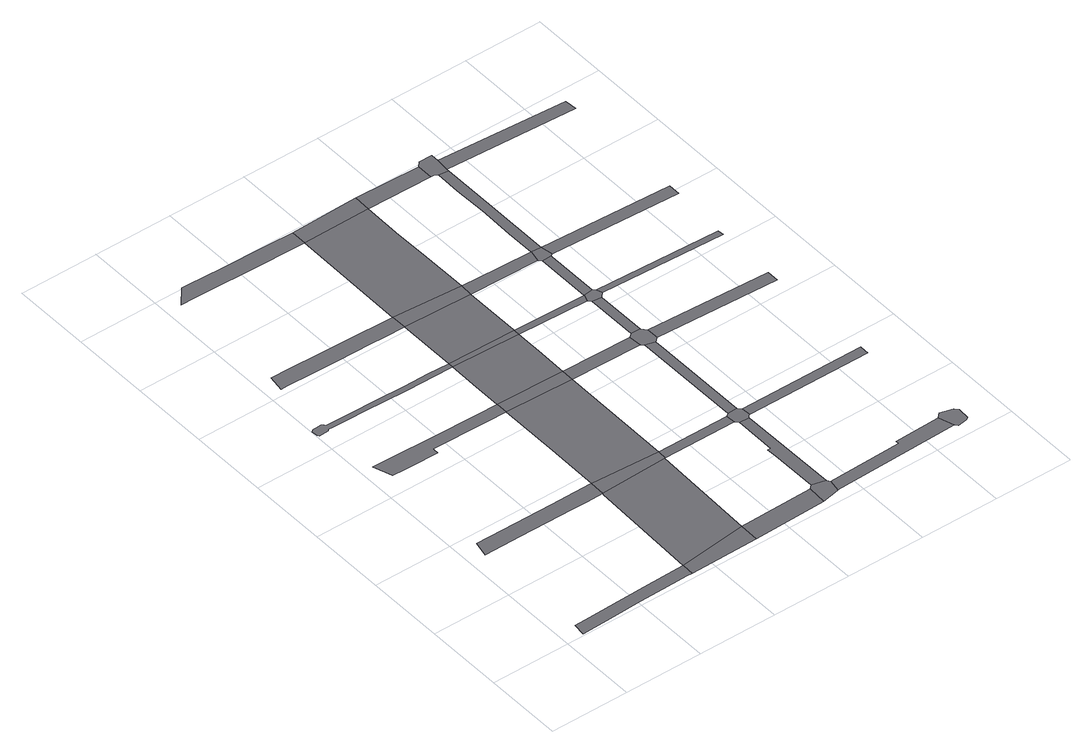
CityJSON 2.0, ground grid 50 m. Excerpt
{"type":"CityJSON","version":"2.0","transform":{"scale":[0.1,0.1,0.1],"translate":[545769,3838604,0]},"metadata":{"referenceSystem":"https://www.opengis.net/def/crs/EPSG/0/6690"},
"CityObjects":{
"road1":{"type":"Road","attributes":{"RoadStructureAttribute.sectionType":"1"},"geometry":[{"type":"MultiSurface","lod":"1","boundaries":[[[0,1,2,3,4,5,6,7,8,9,10,11,12]]]}]},
"road2":{"type":"Road","attributes":{"RoadStructureAttribute.sectionType":"1"},"geometry":[{"type":"MultiSurface","lod":"1","boundaries":[[[13,14,15,16,17,18,19,20,21,22,23]]]}]},
"road3":{"type":"Road","attributes":{"RoadStructureAttribute.sectionType":"1"},"geometry":[{"type":"MultiSurface","lod":"1","boundaries":[[[24,25,26,27,28,29,30,31,32,33,34,35,36,37]]]}]},
"road4":{"type":"Road","attributes":{"RoadStructureAttribute.sectionType":"1"},"geometry":[{"type":"MultiSurface","lod":"1","boundaries":[[[38,39,40,41,42,43,44,45,46,47,48,49,50,51,52,53,54,55,56,57,58,59,60,61,62]]]}]},
"road5":{"type":"Road","geometry":[{"type":"MultiSurface","lod":"1","boundaries":[[[63,0,12,64]]]}]},
"road6":{"type":"Road","attributes":{"function":"2","RoadStructureAttribute.sectionType":"1"},"geometry":[{"type":"MultiSurface","lod":"1","boundaries":[[[65,22,66,0,63]]]}]},
"road7":{"type":"Road","attributes":{"RoadStructureAttribute.sectionType":"1"},"geometry":[{"type":"MultiSurface","lod":"1","boundaries":[[[67,68,69,70,71,72,73,74,75,76,77,78,79]]]}]},
"road8":{"type":"Road","geometry":[{"type":"MultiSurface","lod":"1","boundaries":[[[80,23,22,65,81,82,83]]]}]},
"road9":{"type":"Road","attributes":{"function":"2","RoadStructureAttribute.sectionType":"1"},"geometry":[{"type":"MultiSurface","lod":"1","boundaries":[[[36,84,83,82,85]]]}]},
"road10":{"type":"Road","attributes":{"RoadStructureAttribute.sectionType":"1"},"geometry":[{"type":"MultiSurface","lod":"1","boundaries":[[[86,87,88,89,90,91,92,93,94,95]]]}]},
"road11":{"type":"Road","attributes":{"RoadStructureAttribute.sectionType":"1"},"geometry":[{"type":"MultiSurface","lod":"1","boundaries":[[[96,63,64,97]]]}]},
"road12":{"type":"Road","geometry":[{"type":"MultiSurface","lod":"1","boundaries":[[[37,36,85,98]]]}]},
"road13":{"type":"Road","attributes":{"function":"2","RoadStructureAttribute.sectionType":"1"},"geometry":[{"type":"MultiSurface","lod":"1","boundaries":[[[61,99,37,98,100,101,102,103]]]}]},
"road14":{"type":"Road","geometry":[{"type":"MultiSurface","lod":"1","boundaries":[[[61,103,104,62]]]}]},
"road15":{"type":"Road","attributes":{"RoadStructureAttribute.sectionType":"1"},"geometry":[{"type":"MultiSurface","lod":"1","boundaries":[[[82,81,105,106]]]}]},
"road16":{"type":"Road","attributes":{"function":"2","RoadStructureAttribute.sectionType":"1"},"geometry":[{"type":"MultiSurface","lod":"1","boundaries":[[[78,107,108,62,104,109,110]]]}]},
"road17":{"type":"Road","geometry":[{"type":"MultiSurface","lod":"1","boundaries":[[[111,96,97,112,113,114,115]]]}]},
"road18":{"type":"Road","geometry":[{"type":"MultiSurface","lod":"1","boundaries":[[[79,78,110,116]]]}]},
"road19":{"type":"Road","attributes":{"RoadStructureAttribute.sectionType":"1"},"geometry":[{"type":"MultiSurface","lod":"1","boundaries":[[[117,118,119,120,111,115,121]]]}]},
"road20":{"type":"Road","attributes":{"function":"2","RoadStructureAttribute.sectionType":"1"},"geometry":[{"type":"MultiSurface","lod":"1","boundaries":[[[122,123,124,94,79,116]]]}]},
"road21":{"type":"Road","attributes":{"RoadStructureAttribute.sectionType":"1"},"geometry":[{"type":"MultiSurface","lod":"1","boundaries":[[[98,85,125,126,127]]]}]},
"road22":{"type":"Road","geometry":[{"type":"MultiSurface","lod":"1","boundaries":[[[128,129,106,105,117,121,130,131,132,133,134]]]}]},
"road23":{"type":"Road","geometry":[{"type":"MultiSurface","lod":"1","boundaries":[[[135,95,94,124]]]}]},
"road24":{"type":"Road","attributes":{"RoadStructureAttribute.sectionType":"1"},"geometry":[{"type":"MultiSurface","lod":"1","boundaries":[[[104,103,136,137]]]}]},
"road25":{"type":"Road","attributes":{"RoadStructureAttribute.sectionType":"1"},"geometry":[{"type":"MultiSurface","lod":"1","boundaries":[[[138,129,128,139,140]]]}]},
"road26":{"type":"Road","attributes":{"RoadStructureAttribute.sectionType":"1"},"geometry":[{"type":"MultiSurface","lod":"1","boundaries":[[[141,142,143,114,113,144,145]]]}]},
"road27":{"type":"Road","attributes":{"RoadStructureAttribute.sectionType":"1"},"geometry":[{"type":"MultiSurface","lod":"1","boundaries":[[[146,147,116,110,148,149]]]}]},
"road28":{"type":"Road","geometry":[{"type":"MultiSurface","lod":"1","boundaries":[[[150,151,127,126,138,140,152,153,154,155]]]}]},
"road29":{"type":"Road","attributes":{"RoadStructureAttribute.sectionType":"1"},"geometry":[{"type":"MultiSurface","lod":"1","boundaries":[[[156,150,155,157]]]}]},
"road30":{"type":"Road","geometry":[{"type":"MultiSurface","lod":"1","boundaries":[[[158,137,136,156,157,159,160]]]}]},
"road31":{"type":"Road","attributes":{"RoadStructureAttribute.sectionType":"1"},"geometry":[{"type":"MultiSurface","lod":"1","boundaries":[[[161,162,163,137,158]]]}]},
"road32":{"type":"Road","attributes":{"RoadStructureAttribute.sectionType":"1"},"geometry":[{"type":"MultiSurface","lod":"1","boundaries":[[[134,133,164,165]]]}]},
"road33":{"type":"Road","attributes":{"RoadStructureAttribute.sectionType":"1"},"geometry":[{"type":"MultiSurface","lod":"1","boundaries":[[[135,124,166,167]]]}]},
"road34":{"type":"Road","geometry":[{"type":"MultiSurface","lod":"1","boundaries":[[[149,148,163,162,168,169,170,171]]]}]},
"road35":{"type":"Road","attributes":{"RoadStructureAttribute.sectionType":"1"},"geometry":[{"type":"MultiSurface","lod":"1","boundaries":[[[172,173,174,175,176,149,171,177,178,179]]]}]},
"road36":{"type":"Road","geometry":[{"type":"MultiSurface","lod":"1","boundaries":[[[180,141,145,181,182,183,184,185]]]}]},
"road37":{"type":"Road","attributes":{"RoadStructureAttribute.sectionType":"1"},"geometry":[{"type":"MultiSurface","lod":"1","boundaries":[[[154,153,186,187]]]}]},
"road38":{"type":"Road","geometry":[{"type":"MultiSurface","lod":"1","boundaries":[[[188,167,166,189,172,179,190,191,192]]]}]},
"road39":{"type":"Road","attributes":{"RoadStructureAttribute.sectionType":"1"},"geometry":[{"type":"MultiSurface","lod":"1","boundaries":[[[160,159,193,194,195]]]}]},
"road40":{"type":"Road","attributes":{"RoadStructureAttribute.sectionType":"1"},"geometry":[{"type":"MultiSurface","lod":"1","boundaries":[[[171,170,196,197]]]}]},
"road41":{"type":"Road","attributes":{"RoadStructureAttribute.sectionType":"1"},"geometry":[{"type":"MultiSurface","lod":"1","boundaries":[[[191,190,198,199]]]}]}
},
"vertices":[
[871,112,0],[802,109,0],[634,106,0],[423,99,0],[226,94,0],[126,89,0],[114,10,0],[330,18,0],[514,25,0],[671,29,0],[803,33,0],[834,33,0],[870,33,0],
[794,928,0],[635,928,0],[305,930,0],[128,930,0],[107,831,0],[342,830,0],[527,830,0],[693,830,0],[795,828,0],[899,829,0],[902,928,0],
[786,1738,0],[462,1744,0],[228,1749,0],[81,1754,0],[122,1634,0],[198,1632,0],[250,1631,0],[420,1627,0],[421,1667,0],[530,1665,0],[651,1663,0],[786,1661,0],[909,1659,0],[910,1737,0],
[781,2155,0],[615,2156,0],[439,2160,0],[243,2165,0],[97,2169,0],[93,2172,0],[88,2178,0],[78,2187,0],[18,2182,0],[8,2172,0],[7,2171,0],[10,2134,0],[11,2133,0],[19,2123,0],[78,2125,0],[86,2135,0],[115,2134,0],[228,2131,0],[332,2129,0],[453,2125,0],[601,2122,0],[720,2120,0],[782,2119,0],[912,2117,0],[913,2150,0],
[1311,164,0],[1307,37,0],
[1333,846,0],[898,818,0],
[607,2637,0],[427,2640,0],[232,2645,0],[109,2648,0],[92,2544,0],[133,2543,0],[303,2540,0],[463,2536,0],[586,2533,0],[689,2531,0],[778,2529,0],[915,2527,0],[915,2628,0],
[903,897,0],[1335,846,0],[1338,906,0],[903,928,0],
[908,1263,0],[1345,1648,0],
[768,3493,0],[431,3500,0],[378,3502,0],[188,3506,0],[102,3404,0],[185,3402,0],[678,3390,0],[769,3388,0],[921,3385,0],[923,3489,0],
[1780,175,0],[1774,53,0],
[1346,1728,0],
[910,1914,0],[1348,1910,0],[1349,2085,0],[1349,2094,0],[1349,2104,0],
[1351,2147,0],
[1802,845,0],[1799,904,0],
[913,2154,0],[913,2151,0],[1351,2156,0],[1351,2517,0],
[1805,196,0],[1888,75,0],[1889,77,0],[1903,155,0],[1887,174,0],
[1354,2597,0],
[1822,825,0],[1820,560,0],[1802,560,0],[1803,494,0],[1885,822,0],
[1354,2944,0],[1350,3125,0],[1354,3390,0],
[1555,1644,0],[1799,1640,0],[1793,1719,0],
[1880,921,0],[1820,919,0],[1887,829,0],[1892,836,0],[1898,840,0],[1903,842,0],[1901,902,0],
[1357,3499,0],
[1800,2092,0],[1816,2134,0],
[1817,1623,0],[1880,1566,0],[1879,1608,0],
[2665,199,0],[2373,188,0],[2374,170,0],[2186,86,0],[2697,102,0],
[1626,2588,0],[1593,2589,0],[1798,2506,0],[1814,2581,0],
[1818,1741,0],[1807,1732,0],[1899,1625,0],[1907,1632,0],[1906,1710,0],[1878,1739,0],
[1817,2071,0],[1876,2064,0],
[1876,2143,0],[1904,2092,0],[1891,2130,0],
[1876,2482,0],[1877,2491,0],[1817,2488,0],
[2701,840,0],[2699,899,0],
[1773,3386,0],[1774,3487,0],
[1882,2496,0],[1885,2499,0],[1889,2501,0],[1877,2577,0],
[1817,3371,0],[1814,3211,0],[1818,2999,0],[1817,2970,0],[1813,2767,0],[1877,2594,0],[1878,2999,0],[1878,3363,0],
[2693,226,0],[2713,84,0],[2771,93,0],[2791,105,0],[2793,182,0],[2774,203,0],
[2689,1596,0],[2692,1673,0],
[1801,3516,0],[1800,3386,0],[1877,3379,0],[1885,3467,0],[1885,3515,0],
[1907,2092,0],[2696,2061,0],[2691,2097,0],
[2716,2463,0],[2716,2541,0],
[2716,3337,0],[2710,3416,0]
]}
